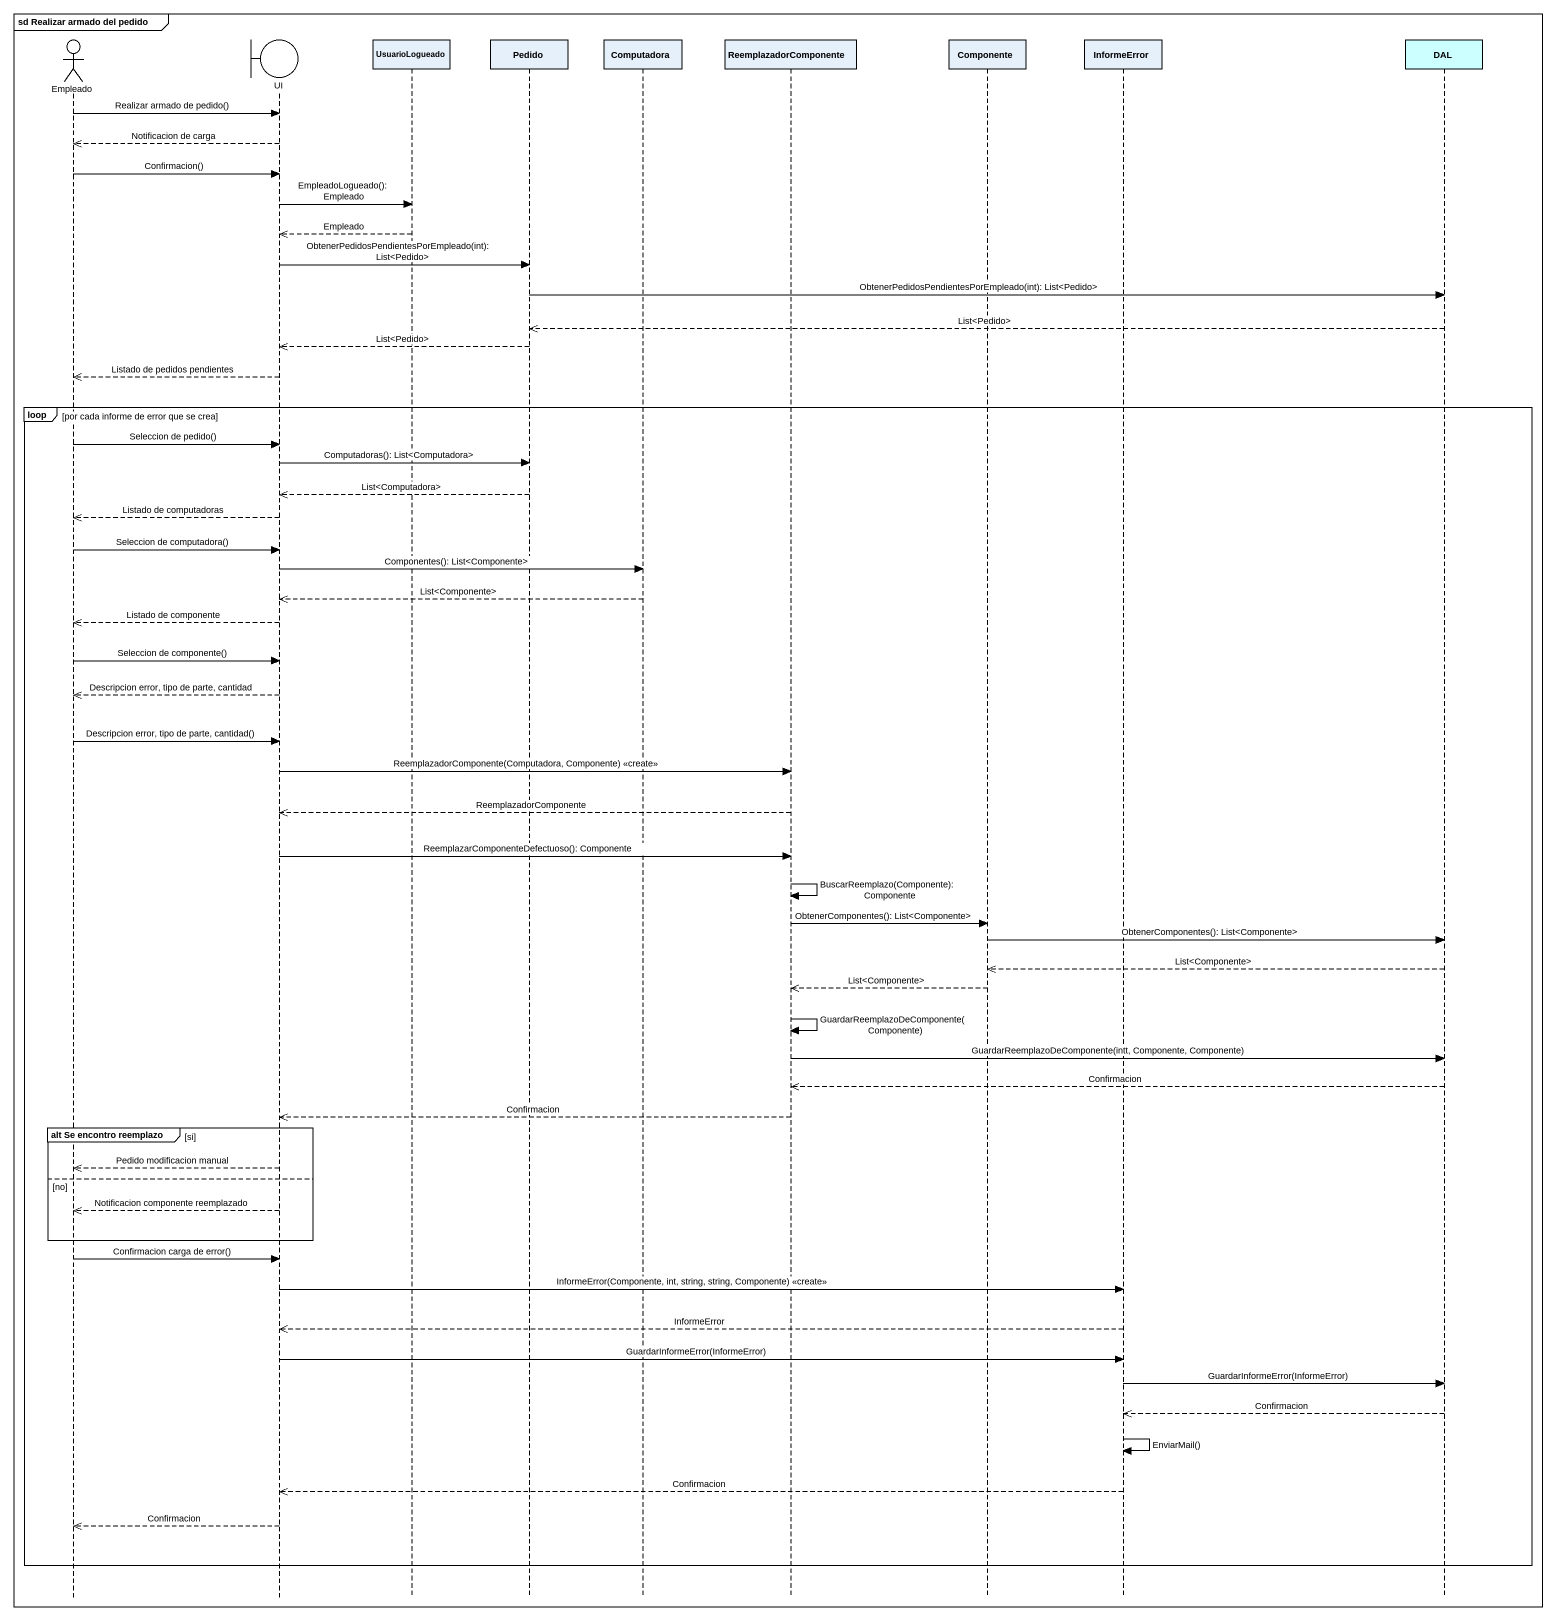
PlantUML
@startuml
mainframe sd Realizar armado del pedido
hide footbox
actor Empleado
boundary UI
participant UsuarioLogueado
participant Pedido
participant Computadora
participant ReemplazadorComponente
participant Componente
participant InformeError
participant DAL #CCFFFF

Empleado -> UI : Realizar armado de pedido()
UI -->> Empleado : Notificacion de carga
Empleado -> UI : Confirmacion()
UI -> UsuarioLogueado : EmpleadoLogueado(): Empleado
UsuarioLogueado -->> UI : Empleado
UI -> Pedido : ObtenerPedidosPendientesPorEmpleado(int): List<Pedido>
Pedido -> DAL : ObtenerPedidosPendientesPorEmpleado(int): List<Pedido>
DAL -->> Pedido : List<Pedido>
Pedido -->> UI : List<Pedido>
UI -->> Empleado : Listado de pedidos pendientes
loop por cada informe de error que se crea
  Empleado -> UI : Seleccion de pedido()
  UI -> Pedido : Computadoras(): List<Computadora>
  Pedido -->> UI : List<Computadora>
  UI -->> Empleado : Listado de computadoras
  Empleado -> UI : Seleccion de computadora()
  UI -> Computadora : Componentes(): List<Componente>
  Computadora -->> UI : List<Componente>
  UI -->> Empleado : Listado de componente
  Empleado -> UI : Seleccion de componente()
  UI -->> Empleado : Descripcion error, tipo de parte, cantidad
  Empleado -> UI : Descripcion error, tipo de parte, cantidad()
  UI -> ReemplazadorComponente : ReemplazadorComponente(Computadora, Componente) <<create>>
  ReemplazadorComponente -->> UI : ReemplazadorComponente
  UI -> ReemplazadorComponente : ReemplazarComponenteDefectuoso(): Componente
  ReemplazadorComponente -> ReemplazadorComponente : BuscarReemplazo(Componente): Componente
  ReemplazadorComponente -> Componente : ObtenerComponentes(): List<Componente>
  Componente -> DAL : ObtenerComponentes(): List<Componente>
  DAL -->> Componente : List<Componente>
  Componente -->> ReemplazadorComponente : List<Componente>
  ReemplazadorComponente -> ReemplazadorComponente : GuardarReemplazoDeComponente(Componente)
  ReemplazadorComponente -> DAL : GuardarReemplazoDeComponente(intt, Componente, Componente)
  DAL -->> ReemplazadorComponente : Confirmacion
  ReemplazadorComponente -->> UI : Confirmacion
  group alt Se encontro reemplazo [si]
    UI -->> Empleado : Pedido modificacion manual
  else no
    UI -->> Empleado : Notificacion componente reemplazado
  end
  Empleado -> UI : Confirmacion carga de error()
  UI -> InformeError : InformeError(Componente, int, string, string, Componente) <<create>>
  InformeError -->> UI : InformeError
  UI -> InformeError : GuardarInformeError(InformeError)
  InformeError -> DAL : GuardarInformeError(InformeError)
  DAL -->> InformeError : Confirmacion
  InformeError -> InformeError : EnviarMail()
  InformeError -->> UI : Confirmacion
  UI -->> Empleado : Confirmacion
end
@enduml
